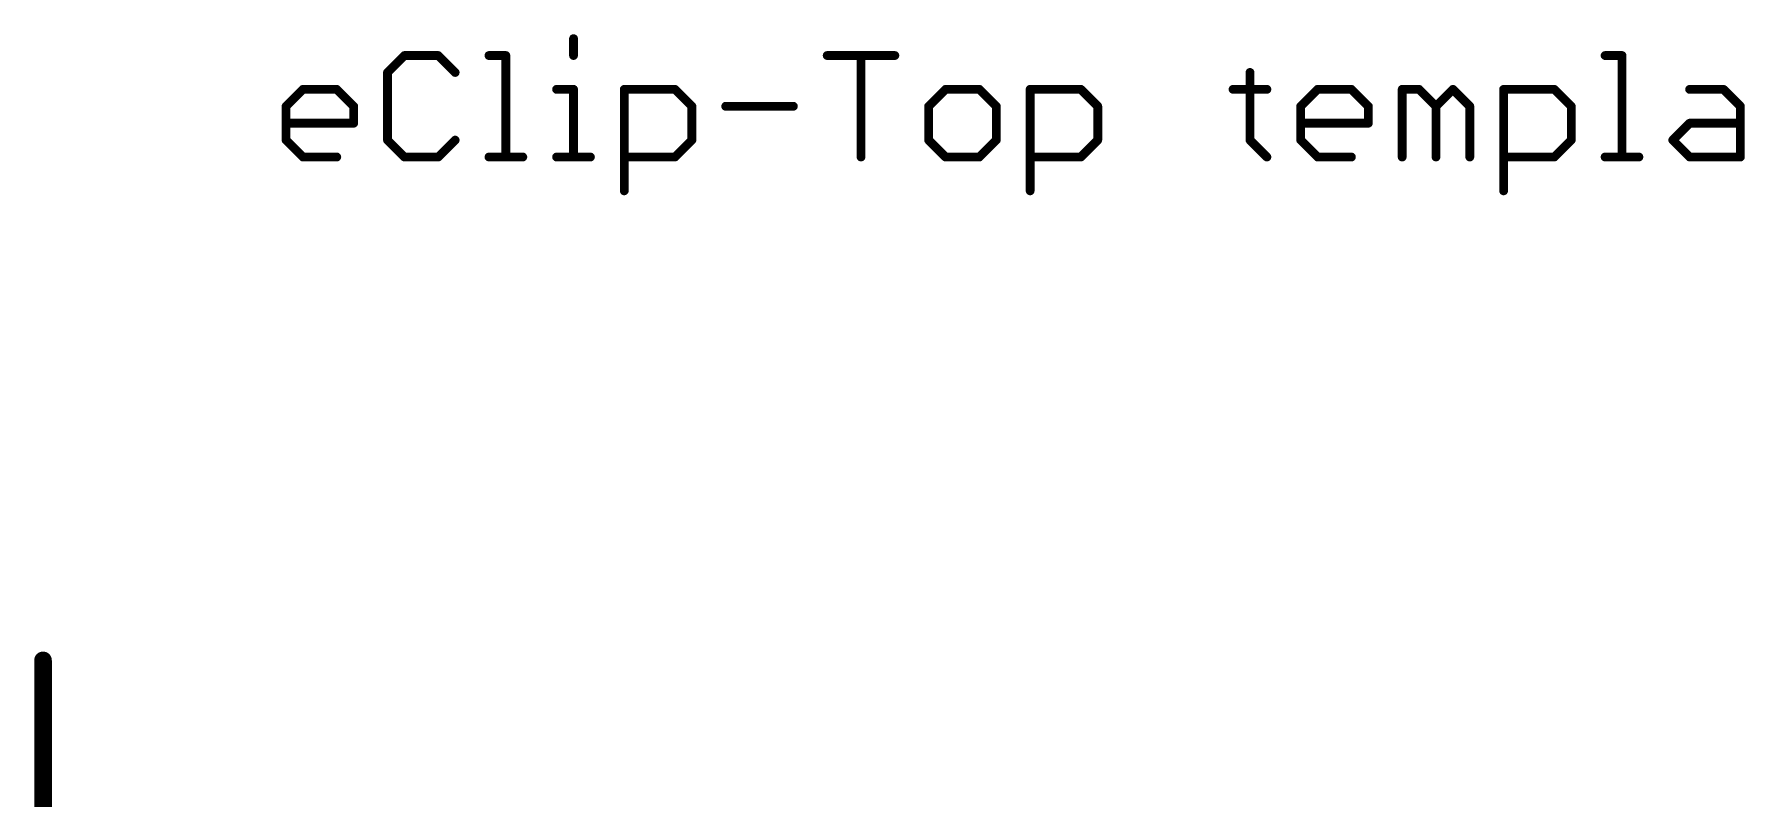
# Model space of a CAD drawing. Extents: x 0.5 to 91.4, y -23 to 48.9.
# Drawn here: x 21.3 to 60.73, y 31.31 to 48.93 of the extents above; entities that cross this region are included whole.
import ezdxf

# ---------------------------------------------------------------- set-up
doc = ezdxf.new("R2010")
doc.units = 0
doc.layers.add('51', color=251, linetype='CONTINUOUS')

msp = doc.modelspace()

# ---------------------------------------------------------------- linework, layer by layer
at = {"layer": '51'}
for points, const_width in [([(33.7282, 48.8302), (33.7282, 48.4404)], 0.2032), ([(29.8302, 48.4404), (29.4404, 48.0506)], 0.2032), ([(30.6098, 48.4404), (29.8302, 48.4404)], 0.2032), ([(30.9996, 48.0506), (30.6098, 48.4404)], 0.2032), ([(31.7792, 48.4404), (32.169, 48.4404)], 0.2032), ([(32.169, 48.4404), (32.169, 46.1016)], 0.2032), ([(39.5752, 48.4404), (41.1344, 48.4404)], 0.2032), ([(40.3548, 46.1016), (40.3548, 48.4404)], 0.2032), ([(57.506, 48.4404), (57.8958, 48.4404)], 0.2032), ([(57.8958, 48.4404), (57.8958, 46.1016)], 0.2032), ([(29.4404, 48.0506), (29.4404, 46.4914)], 0.2032), ([(49.3202, 48.0506), (49.3202, 46.4914)], 0.2032), ([(27.1016, 47.271), (27.4914, 47.6608)], 0.2032), ([(27.4914, 47.6608), (28.271, 47.6608)], 0.2032), ([(28.271, 47.6608), (28.6608, 47.271)], 0.2032), ([(33.3384, 47.6608), (33.7282, 47.6608)], 0.2032), ([(33.7282, 47.6608), (33.7282, 46.1016)], 0.2032), ([(34.8976, 45.322), (34.8976, 47.6608)], 0.2032), ([(34.8976, 47.6608), (36.067, 47.6608)], 0.2032), ([(36.067, 47.6608), (36.4568, 47.271)], 0.2032), ([(42.3038, 47.6608), (41.914, 47.271)], 0.2032), ([(43.0834, 47.6608), (42.3038, 47.6608)], 0.2032), ([(43.4732, 47.271), (43.0834, 47.6608)], 0.2032), ([(44.2528, 45.322), (44.2528, 47.6608)], 0.2032), ([(44.2528, 47.6608), (45.4222, 47.6608)], 0.2032), ([(45.4222, 47.6608), (45.812, 47.271)], 0.2032), ([(48.9304, 47.6608), (49.71, 47.6608)], 0.2032), ([(50.4896, 47.271), (50.8794, 47.6608)], 0.2032), ([(50.8794, 47.6608), (51.659, 47.6608)], 0.2032), ([(51.659, 47.6608), (52.0488, 47.271)], 0.2032), ([(52.8284, 46.1016), (52.8284, 47.6608)], 0.2032), ([(52.8284, 47.6608), (53.2182, 47.6608)], 0.2032), ([(53.2182, 47.6608), (53.608, 47.271)], 0.2032), ([(53.608, 47.271), (53.9978, 47.6608)], 0.2032), ([(53.9978, 47.6608), (54.3876, 47.271)], 0.2032), ([(55.1672, 45.322), (55.1672, 47.6608)], 0.2032), ([(55.1672, 47.6608), (56.3366, 47.6608)], 0.2032), ([(56.3366, 47.6608), (56.7264, 47.271)], 0.2032), ([(59.455, 47.6608), (60.2346, 47.6608)], 0.2032), ([(60.2346, 47.6608), (60.6243, 47.271)], 0.2032), ([(27.1016, 46.4914), (27.1016, 47.271)], 0.2032), ([(28.6608, 47.271), (28.6608, 46.8812)], 0.2032), ([(36.4568, 47.271), (36.4568, 46.4914)], 0.2032), ([(37.2364, 47.271), (38.7956, 47.271)], 0.2032), ([(41.914, 47.271), (41.914, 46.4914)], 0.2032), ([(43.4732, 46.4914), (43.4732, 47.271)], 0.2032), ([(45.812, 47.271), (45.812, 46.4914)], 0.2032), ([(50.4896, 46.4914), (50.4896, 47.271)], 0.2032), ([(52.0488, 47.271), (52.0488, 46.8812)], 0.2032), ([(53.608, 47.271), (53.608, 46.1016)], 0.2032), ([(54.3876, 47.271), (54.3876, 46.1016)], 0.2032), ([(56.7264, 47.271), (56.7264, 46.4914)], 0.2032), ([(60.6243, 47.271), (60.6243, 46.1016)], 0.2032), ([(28.6608, 46.8812), (27.1016, 46.8812)], 0.2032), ([(52.0488, 46.8812), (50.4896, 46.8812)], 0.2032), ([(59.0652, 46.4914), (59.455, 46.8812)], 0.2032), ([(59.455, 46.8812), (60.6243, 46.8812)], 0.2032), ([(27.4914, 46.1016), (27.1016, 46.4914)], 0.2032), ([(29.4404, 46.4914), (29.8302, 46.1016)], 0.2032), ([(30.6098, 46.1016), (30.9996, 46.4914)], 0.2032), ([(36.4568, 46.4914), (36.067, 46.1016)], 0.2032), ([(41.914, 46.4914), (42.3038, 46.1016)], 0.2032), ([(43.0834, 46.1016), (43.4732, 46.4914)], 0.2032), ([(45.812, 46.4914), (45.4222, 46.1016)], 0.2032), ([(49.3202, 46.4914), (49.71, 46.1016)], 0.2032), ([(50.8794, 46.1016), (50.4896, 46.4914)], 0.2032), ([(56.7264, 46.4914), (56.3366, 46.1016)], 0.2032), ([(59.455, 46.1016), (59.0652, 46.4914)], 0.2032), ([(28.271, 46.1016), (27.4914, 46.1016)], 0.2032), ([(29.8302, 46.1016), (30.6098, 46.1016)], 0.2032), ([(31.7792, 46.1016), (32.5588, 46.1016)], 0.2032), ([(33.3384, 46.1016), (34.118, 46.1016)], 0.2032), ([(36.067, 46.1016), (34.8976, 46.1016)], 0.2032), ([(42.3038, 46.1016), (43.0834, 46.1016)], 0.2032), ([(45.4222, 46.1016), (44.2528, 46.1016)], 0.2032), ([(51.659, 46.1016), (50.8794, 46.1016)], 0.2032), ([(56.3366, 46.1016), (55.1672, 46.1016)], 0.2032), ([(57.506, 46.1016), (58.2856, 46.1016)], 0.2032), ([(60.6243, 46.1016), (59.455, 46.1016)], 0.2032), ([(21.5, 34.5), (21.5, 30)], 0.4064)]:
    msp.add_lwpolyline(points, dxfattribs=dict(at, const_width=const_width))
for points, const_width in [([(33.779, 48.8302, 1), (33.6774, 48.8302)], 0.1016), ([(29.8302, 48.4912, 1), (29.8302, 48.3896)], 0.1016), ([(29.8661, 48.4045, 1), (29.7943, 48.4763)], 0.1016), ([(30.6457, 48.4763, 1), (30.5739, 48.4045)], 0.1016), ([(30.6098, 48.3896, 1), (30.6098, 48.4912)], 0.1016), ([(31.7792, 48.4912, 1), (31.7792, 48.3896)], 0.1016), ([(32.2198, 48.4404, 1), (32.1182, 48.4404)], 0.1016), ([(32.169, 48.3896, 1), (32.169, 48.4912)], 0.1016), ([(39.5752, 48.4912, 1), (39.5752, 48.3896)], 0.1016), ([(40.4056, 48.4404, 1), (40.304, 48.4404)], 0.1016), ([(41.1344, 48.3896, 1), (41.1344, 48.4912)], 0.1016), ([(57.506, 48.4912, 1), (57.506, 48.3896)], 0.1016), ([(57.9466, 48.4404, 1), (57.845, 48.4404)], 0.1016), ([(57.8958, 48.3896, 1), (57.8958, 48.4912)], 0.1016), ([(29.4912, 48.0506, 1), (29.3896, 48.0506)], 0.1016), ([(29.4045, 48.0865, 1), (29.4763, 48.0147)], 0.1016), ([(30.9637, 48.0147, 1), (31.0355, 48.0865)], 0.1016), ([(33.6774, 48.4404, 1), (33.779, 48.4404)], 0.1016), ([(49.371, 48.0506, 1), (49.2694, 48.0506)], 0.1016), ([(27.4914, 47.7116, 1), (27.4914, 47.61)], 0.1016), ([(27.5273, 47.6249, 1), (27.4555, 47.6967)], 0.1016), ([(28.3069, 47.6967, 1), (28.2351, 47.6249)], 0.1016), ([(28.271, 47.61, 1), (28.271, 47.7116)], 0.1016), ([(33.3384, 47.7116, 1), (33.3384, 47.61)], 0.1016), ([(33.779, 47.6608, 1), (33.6774, 47.6608)], 0.1016), ([(33.7282, 47.61, 1), (33.7282, 47.7116)], 0.1016), ([(34.9484, 47.6608, 1), (34.8468, 47.6608)], 0.1016), ([(34.8976, 47.7116, 1), (34.8976, 47.61)], 0.1016), ([(36.1029, 47.6967, 1), (36.0311, 47.6249)], 0.1016), ([(36.067, 47.61, 1), (36.067, 47.7116)], 0.1016), ([(42.3038, 47.7116, 1), (42.3038, 47.61)], 0.1016), ([(42.3397, 47.6249, 1), (42.2679, 47.6967)], 0.1016), ([(43.1193, 47.6967, 1), (43.0475, 47.6249)], 0.1016), ([(43.0834, 47.61, 1), (43.0834, 47.7116)], 0.1016), ([(44.3036, 47.6608, 1), (44.202, 47.6608)], 0.1016), ([(44.2528, 47.7116, 1), (44.2528, 47.61)], 0.1016), ([(45.4581, 47.6967, 1), (45.3863, 47.6249)], 0.1016), ([(45.4222, 47.61, 1), (45.4222, 47.7116)], 0.1016), ([(48.9304, 47.7116, 1), (48.9304, 47.61)], 0.1016), ([(49.71, 47.61, 1), (49.71, 47.7116)], 0.1016), ([(50.8794, 47.7116, 1), (50.8794, 47.61)], 0.1016), ([(50.9153, 47.6249, 1), (50.8434, 47.6967)], 0.1016), ([(51.6949, 47.6967, 1), (51.623, 47.6249)], 0.1016), ([(51.659, 47.61, 1), (51.659, 47.7116)], 0.1016), ([(52.8792, 47.6608, 1), (52.7776, 47.6608)], 0.1016), ([(52.8284, 47.7116, 1), (52.8284, 47.61)], 0.1016), ([(53.2541, 47.6967, 1), (53.1822, 47.6249)], 0.1016), ([(53.2182, 47.61, 1), (53.2182, 47.7116)], 0.1016), ([(54.0337, 47.6967, 1), (53.9618, 47.6249)], 0.1016), ([(54.0337, 47.6249, 1), (53.9618, 47.6967)], 0.1016), ([(55.218, 47.6608, 1), (55.1164, 47.6608)], 0.1016), ([(55.1672, 47.7116, 1), (55.1672, 47.61)], 0.1016), ([(56.3725, 47.6967, 1), (56.3006, 47.6249)], 0.1016), ([(56.3366, 47.61, 1), (56.3366, 47.7116)], 0.1016), ([(59.455, 47.7116, 1), (59.455, 47.61)], 0.1016), ([(60.2705, 47.6967, 1), (60.1986, 47.6249)], 0.1016), ([(60.2346, 47.61, 1), (60.2346, 47.7116)], 0.1016), ([(27.1524, 47.271, 1), (27.0508, 47.271)], 0.1016), ([(27.0657, 47.3069, 1), (27.1375, 47.2351)], 0.1016), ([(28.7116, 47.271, 1), (28.61, 47.271)], 0.1016), ([(28.6249, 47.2351, 1), (28.6967, 47.3069)], 0.1016), ([(36.5076, 47.271, 1), (36.406, 47.271)], 0.1016), ([(36.4209, 47.2351, 1), (36.4927, 47.3069)], 0.1016), ([(37.2364, 47.3218, 1), (37.2364, 47.2202)], 0.1016), ([(38.7956, 47.2202, 1), (38.7956, 47.3218)], 0.1016), ([(41.9648, 47.271, 1), (41.8632, 47.271)], 0.1016), ([(41.8781, 47.3069, 1), (41.9499, 47.2351)], 0.1016), ([(43.524, 47.271, 1), (43.4224, 47.271)], 0.1016), ([(43.4373, 47.2351, 1), (43.5091, 47.3069)], 0.1016), ([(45.8628, 47.271, 1), (45.7612, 47.271)], 0.1016), ([(45.7761, 47.2351, 1), (45.8479, 47.3069)], 0.1016), ([(50.4536, 47.3069, 1), (50.5255, 47.2351)], 0.1016), ([(50.5404, 47.271, 1), (50.4388, 47.271)], 0.1016), ([(52.0996, 47.271, 1), (51.998, 47.271)], 0.1016), ([(52.0128, 47.2351, 1), (52.0847, 47.3069)], 0.1016), ([(53.572, 47.3069, 1), (53.6439, 47.2351)], 0.1016), ([(53.6588, 47.271, 1), (53.5572, 47.271)], 0.1016), ([(53.572, 47.2351, 1), (53.6439, 47.3069)], 0.1016), ([(54.4384, 47.271, 1), (54.3368, 47.271)], 0.1016), ([(54.3516, 47.2351, 1), (54.4235, 47.3069)], 0.1016), ([(56.7772, 47.271, 1), (56.6756, 47.271)], 0.1016), ([(56.6904, 47.2351, 1), (56.7623, 47.3069)], 0.1016), ([(60.6752, 47.271, 1), (60.5735, 47.271)], 0.1016), ([(60.5884, 47.2351, 1), (60.6603, 47.3069)], 0.1016), ([(27.1016, 46.932, 1), (27.1016, 46.8304)], 0.1016), ([(28.61, 46.8812, 1), (28.7116, 46.8812)], 0.1016), ([(28.6608, 46.8304, 1), (28.6608, 46.932)], 0.1016), ([(50.4896, 46.932, 1), (50.4896, 46.8304)], 0.1016), ([(51.998, 46.8812, 1), (52.0996, 46.8812)], 0.1016), ([(52.0488, 46.8304, 1), (52.0488, 46.932)], 0.1016), ([(59.455, 46.932, 1), (59.455, 46.8304)], 0.1016), ([(59.4909, 46.8453, 1), (59.419, 46.9171)], 0.1016), ([(60.6243, 46.8304, 1), (60.6243, 46.932)], 0.1016), ([(27.1375, 46.5273, 1), (27.0657, 46.4555)], 0.1016), ([(27.0508, 46.4914, 1), (27.1524, 46.4914)], 0.1016), ([(29.4763, 46.5273, 1), (29.4045, 46.4555)], 0.1016), ([(29.3896, 46.4914, 1), (29.4912, 46.4914)], 0.1016), ([(31.0355, 46.4555, 1), (30.9637, 46.5273)], 0.1016), ([(36.406, 46.4914, 1), (36.5076, 46.4914)], 0.1016), ([(36.4927, 46.4555, 1), (36.4209, 46.5273)], 0.1016), ([(41.9499, 46.5273, 1), (41.8781, 46.4555)], 0.1016), ([(41.8632, 46.4914, 1), (41.9648, 46.4914)], 0.1016), ([(43.4224, 46.4914, 1), (43.524, 46.4914)], 0.1016), ([(43.5091, 46.4555, 1), (43.4373, 46.5273)], 0.1016), ([(45.7612, 46.4914, 1), (45.8628, 46.4914)], 0.1016), ([(45.8479, 46.4555, 1), (45.7761, 46.5273)], 0.1016), ([(49.3561, 46.5273, 1), (49.2842, 46.4555)], 0.1016), ([(49.2694, 46.4914, 1), (49.371, 46.4914)], 0.1016), ([(50.5255, 46.5273, 1), (50.4536, 46.4555)], 0.1016), ([(50.4388, 46.4914, 1), (50.5404, 46.4914)], 0.1016), ([(56.6756, 46.4914, 1), (56.7772, 46.4914)], 0.1016), ([(56.7623, 46.4555, 1), (56.6904, 46.5273)], 0.1016), ([(59.1011, 46.5273, 1), (59.0292, 46.4555)], 0.1016), ([(59.0292, 46.5273, 1), (59.1011, 46.4555)], 0.1016), ([(27.4914, 46.1524, 1), (27.4914, 46.0508)], 0.1016), ([(27.4555, 46.0657, 1), (27.5273, 46.1375)], 0.1016), ([(28.271, 46.0508, 1), (28.271, 46.1524)], 0.1016), ([(29.8302, 46.1524, 1), (29.8302, 46.0508)], 0.1016), ([(29.7943, 46.0657, 1), (29.8661, 46.1375)], 0.1016), ([(30.5739, 46.1375, 1), (30.6457, 46.0657)], 0.1016), ([(30.6098, 46.0508, 1), (30.6098, 46.1524)], 0.1016), ([(31.7792, 46.1524, 1), (31.7792, 46.0508)], 0.1016), ([(32.1182, 46.1016, 1), (32.2198, 46.1016)], 0.1016), ([(32.5588, 46.0508, 1), (32.5588, 46.1524)], 0.1016), ([(33.3384, 46.1524, 1), (33.3384, 46.0508)], 0.1016), ([(33.6774, 46.1016, 1), (33.779, 46.1016)], 0.1016), ([(34.118, 46.0508, 1), (34.118, 46.1524)], 0.1016), ([(34.8976, 46.1524, 1), (34.8976, 46.0508)], 0.1016), ([(36.0311, 46.1375, 1), (36.1029, 46.0657)], 0.1016), ([(36.067, 46.0508, 1), (36.067, 46.1524)], 0.1016), ([(40.304, 46.1016, 1), (40.4056, 46.1016)], 0.1016), ([(42.3038, 46.1524, 1), (42.3038, 46.0508)], 0.1016), ([(42.2679, 46.0657, 1), (42.3397, 46.1375)], 0.1016), ([(43.0475, 46.1375, 1), (43.1193, 46.0657)], 0.1016), ([(43.0834, 46.0508, 1), (43.0834, 46.1524)], 0.1016), ([(44.2528, 46.1524, 1), (44.2528, 46.0508)], 0.1016), ([(45.3863, 46.1375, 1), (45.4581, 46.0657)], 0.1016), ([(45.4222, 46.0508, 1), (45.4222, 46.1524)], 0.1016), ([(49.674, 46.0657, 1), (49.7459, 46.1375)], 0.1016), ([(50.8794, 46.1524, 1), (50.8794, 46.0508)], 0.1016), ([(50.8434, 46.0657, 1), (50.9153, 46.1375)], 0.1016), ([(51.659, 46.0508, 1), (51.659, 46.1524)], 0.1016), ([(52.7776, 46.1016, 1), (52.8792, 46.1016)], 0.1016), ([(53.5572, 46.1016, 1), (53.6588, 46.1016)], 0.1016), ([(54.3368, 46.1016, 1), (54.4384, 46.1016)], 0.1016), ([(55.1672, 46.1524, 1), (55.1672, 46.0508)], 0.1016), ([(56.3006, 46.1375, 1), (56.3725, 46.0657)], 0.1016), ([(56.3366, 46.0508, 1), (56.3366, 46.1524)], 0.1016), ([(57.506, 46.1524, 1), (57.506, 46.0508)], 0.1016), ([(57.845, 46.1016, 1), (57.9466, 46.1016)], 0.1016), ([(58.2856, 46.0508, 1), (58.2856, 46.1524)], 0.1016), ([(59.455, 46.1524, 1), (59.455, 46.0508)], 0.1016), ([(59.419, 46.0657, 1), (59.4909, 46.1375)], 0.1016), ([(60.5735, 46.1016, 1), (60.6752, 46.1016)], 0.1016), ([(60.6243, 46.0508, 1), (60.6243, 46.1524)], 0.1016), ([(34.8468, 45.322, 1), (34.9484, 45.322)], 0.1016), ([(44.202, 45.322, 1), (44.3036, 45.322)], 0.1016), ([(55.1164, 45.322, 1), (55.218, 45.322)], 0.1016), ([(21.6016, 34.5, 1), (21.3984, 34.5)], 0.2032)]:
    msp.add_lwpolyline(points, format="xyb", dxfattribs=dict(at, const_width=const_width))

doc.saveas('drawing.dxf')
